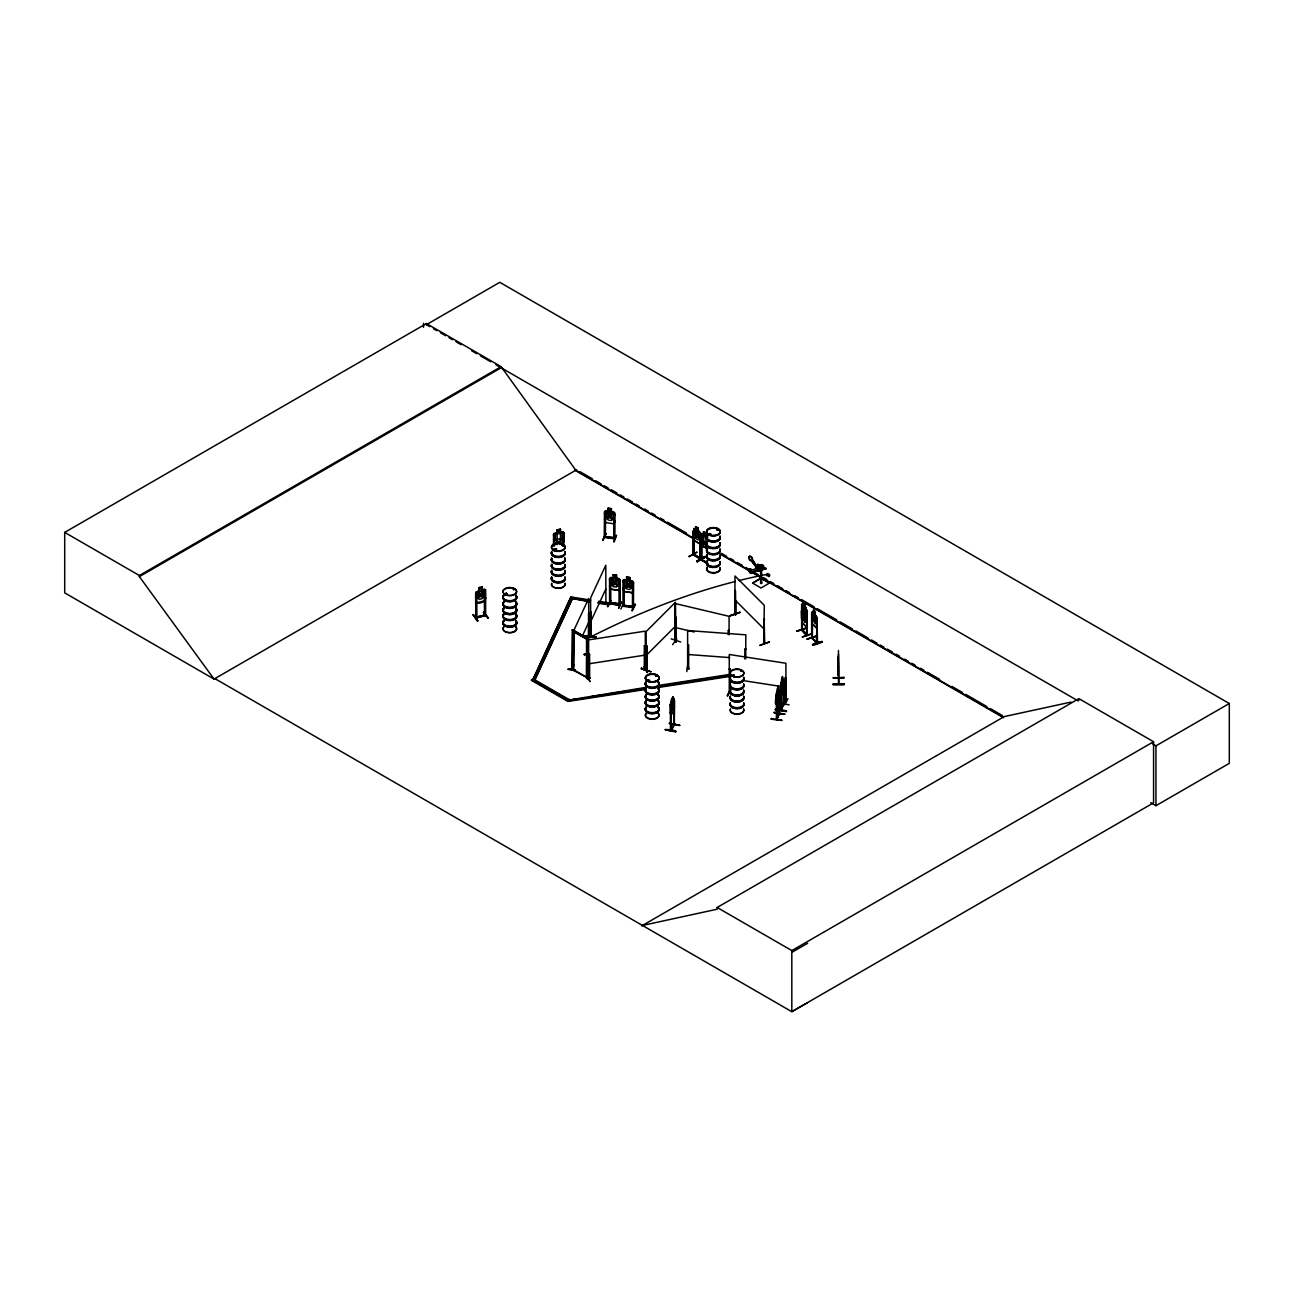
<?xml version="1.0" encoding="UTF-8"?>
<svg xmlns="http://www.w3.org/2000/svg" width="1294" height="1294" viewBox="0 0 1294 1294"><rect width="100%" height="100%" fill="white"/><g stroke="black" fill="none" stroke-linecap="round" stroke-linejoin="round"><path stroke-width="1.5" d="M751.668 560.658L757.378 568.729L751.264 560.803A2.442 1.407 60 0 1 748.886 558.086A2.442 1.407 60 0 1 750.439 556.517A2.442 1.407 60 0 1 752.283 559.784L757.653 568.034L760.953 570.056L760.953 571.43L758.802 570.444L758.721 568.842M838.172 670.842L838.269 665.65M838.108 660.506L838.14 665.084M838.366 673.155L838.237 675.371L838.286 657.093L838.124 659.018M758.802 570.444C760.403 568.163 756.828 571.042 758.899 570.169M760.726 571.56L760.953 570.056M838.108 667.106L838.124 660.83M838.14 666.184L838.108 667.235M838.124 666.911L838.318 671.311L838.35 669.677M560.448 533.435L557.148 533.856M560.577 532.238L562.13 533.047L562.13 538.547L560.383 541.183L557.148 541.701L555.401 539.63L555.401 534.131L557.148 532.869M562.809 531.98L554.625 533.096L553.557 534.422L553.476 546.133M564.038 532.821L562.728 531.802L563.861 532.772L563.828 546.424M783.129 689.961C786.995 674.093 776.578 710.827 783.226 689.928M588.916 637.57L588.657 598.524L573.468 631.213M588.851 637.554L588.657 613.065L588.366 637.618M573.663 670.502L587.169 677.619L587.169 638.767L574.342 631.262L573.533 670.551L573.533 631.44L586.7 639.042L586.651 678.266L587.719 678.735L587.719 638.443L572.514 629.677L572.174 670.163L574.342 670.098L585.567 676.681M590.824 635.872L591.132 635.548M606.19 603.78L605.463 604.282L605.835 602.778M606.19 602.923L606.255 603.845M778.228 689.023L778.131 685.885L776.772 692.872L776.756 719.707L778.907 713.576M778.907 713.334L779.312 713.317M780.686 710.147L780.654 684.51M781.026 709.662L784.002 704.243L783.21 704.696M575.248 670.405L568.163 669.322L571.851 669.03M568.292 668.917L575.393 669.985M594.334 637.424L583.545 635.661L595.952 637.554M771.24 718.833L781.867 720.046M775.446 709.808C809.025 715.275 752.914 705.327 786.073 711.425M775.575 709.468L786.202 711.102M775.591 709.08L786.218 710.681M781.851 720.483L771.095 719.173L771.256 718.364M475.496 617.934L485.606 615.507L475.707 618.144L475.82 592.361L484.49 589.158L485.573 589.838L485.46 615.572M475.804 617.238L484.522 615.135L475.917 617.254M485.509 614.634L484.36 614.682L485.315 614.391M673.851 710.325C676.002 699.197 671.343 721.437 670.373 712.541L670.907 714.757M665.262 729.703C675.047 728.781 683.539 734.539 665.262 729.703L675.743 731.531M780.767 684.526L783.242 678.121L783.468 704.276L780.767 710.228M650.931 671.764L641.436 668.125M687.664 644.865L688.651 644.93L688.634 669.144M687.632 665.65L686.791 671.586M687.518 668.173C689.637 667.591 688.748 669.694 687.696 668.788M744.843 649.103L745.829 649.167L744.843 649.103L744.794 658.921M777.128 719.173L777.063 718.251M506.358 593.364C506.277 595.111 505.501 591.908 506.633 594.156M505.517 593.897L507.151 593.784M507.199 594.043L506.342 593.218M513.233 589.449L514.414 589.546L513.362 589.191M513.767 589.611L513.912 588.948M553.638 549.74L555.417 549.141M554.657 548.963L554.01 549.578L555.579 549.885M555.611 549.626L553.8 549.756M561.725 545.146L562.874 545.049L561.742 545.227M573.663 634.173L573.663 635.338L573.485 634.206M573.452 650.203L573.452 651.675M573.614 665.892L573.452 664.744L573.485 665.698M648.019 679.932L648.86 681.016M656.349 676.083L656.673 675.743M709.953 533.435L709.047 534.163L710.681 533.84M716.827 529.731L717.426 529.197M717.005 529.974L717.604 529.23M717.96 529.893L717.183 529.472L717.863 529.974M732.63 675.84L733.051 674.789M734.135 675.112L733.374 674.87M740.524 670.81L741.478 671.23L741.058 670.47M741.349 670.745L741.058 670.567M757.928 568.082L752.493 559.655A2.442 1.407 60 0 0 750.649 556.388A2.442 1.407 60 0 0 749.097 557.973A2.442 1.407 60 0 0 751.474 560.674M838.48 654.149L838.981 684.251M670.438 712.638L670.324 704.712L673.834 698.469L674.287 725.255L674.611 700.717M806.178 619.907L806.922 617.707L806.227 620.052L802.167 615.718M674.417 724.284L670.47 730.334M671.198 730.026L671.198 706.006M673.915 725.125C676.39 719.949 671.133 732.938 670.988 729.573M801.973 622.398L806.113 626.7C809.171 624.468 804.544 609.975 805.871 615.523L804.981 622.463L802.426 617.513L803.38 606.288L805.014 608.002L804.981 613.631L804.884 610.719M806.113 626.7L806.825 624.355M811.645 620.182L812.211 623.676L816.449 627.897L816.999 617.659L815.252 614.844L815.366 611.852L813.554 610.056L813.554 613M585.309 635.952L596.097 636.81L595.936 637.651M768.005 574.957C769.04 570.508 764.188 577.189 767.795 575.248M796.91 631.31L806.534 628.237M816.546 636.114L806.987 639.285L816.595 635.742M485.525 597.634C486.221 602.389 475.642 605.851 475.82 600.254M484.554 600.917L485.687 597.682M730.285 615.863L739.78 612.612M696.9 533.824L699.148 532.546L697.531 535.004L699.229 539.469L697.029 535.328C695.897 539.242 693.099 536.185 696.479 534.373L694.894 530.087L696.851 533.581M699.795 543.755L700.636 541.393M700.733 541.345L699.844 543.884L693.859 540.423L693.163 536.994M559.477 544.111L562.761 543.674L563.974 540.633M557.148 544.661L557.148 529.925L560.48 529.214L560.448 544.127L562.858 543.739L564.055 540.617L563.974 532.724M665.423 729.412L675.775 731.611M589.773 677.603C586.991 676.859 591.584 678.493 588.851 678.622M473.167 615.087L477.874 620.408M477.34 621.055L473.232 614.65L477.389 620.974M609.684 514.624L612.725 512.764L610.509 515.805L612.66 519.67L609.814 516.322L606.805 518.716L609.07 515.562L606.902 511.858L609.733 514.591M614.585 581.475L617.723 579.34L615.523 582.397L617.853 586.133L614.828 582.915C613.631 587.379 609.215 585.066 614.084 582.138L611.9 578.45L614.537 581.459M613.712 523.714L614.909 520.981M615.022 521.013L613.793 523.827L605.608 522.566L604.573 519.395L605.705 522.485M609.539 586.053L610.622 589.142L618.807 590.42L619.988 587.67M632.248 592.765L633.478 589.967L632.248 592.765L624.064 591.504L623.012 588.333M588.819 637.602L589.029 613.113M590.873 611.916L590.954 636.535L591.245 611.965M605.916 604.314L605.802 565.219L590.614 597.925L590.598 636.47M600.837 602.486L611.48 604.104L605.511 603.7M588.398 637.554L588.916 636.697M591.067 636.405L591.034 635.58M605.543 604.266L605.996 603.392M611.366 604.33L604.266 603.23M730.334 668.982L729.266 669.047L730.334 668.982L730.334 693.147L729.153 692.969M730.592 689.298L727.228 695.848L730.592 689.799M727.81 695.946L730.528 689.653M730.334 692.533L729.298 691.853L729.492 692.759M729.169 692.144L730.431 692.937L729.363 692.775M785.911 677.813L784.957 677.668L784.86 701.623L786.024 701.769L786.008 677.603M784.843 700.976L785.911 700.879M785.992 701.51L785.054 701.655M784.682 704.729L787.997 698.614M589.935 681.453L586.554 675.468M704.809 556.97L697.045 561.499M476.645 617.885L476.499 593.72L476.499 617.659M605.56 513.217L604.508 513.281L605.56 513.217L605.414 537.382M608.051 510.984L608.051 508.041L611.528 508.591L611.383 511.68L613.13 512.925L613.13 518.425L611.383 520.511L608.131 520.01L606.401 517.39L606.401 511.89L608.131 511.179L608.164 508.154M570.913 597.003L532.982 679.496L535.037 679.819L572.983 597.31L535.037 679.075L532.982 678.752L531.462 680.369L532.982 679.496L570.913 597.003L590.679 600.06M613.938 514.737L615.006 514.672L613.938 514.737L614.035 538.725L614.052 514.527M602.955 540.035L605.835 533.532M603.02 540.164L605.867 533.532L603.004 539.663M604.411 537.236L615.119 538.627L613.938 537.576M613.647 541.814L616.494 535.182L614.213 541.846M582.753 635.176L588.657 622.463M590.614 621.864L605.802 589.158M610.477 580.019L609.506 579.874L610.477 580.019L610.493 604.007L610.574 579.809M610.622 589.142L618.839 590.355M618.791 578.467L619.988 579.761L619.939 605.463L620.02 579.696L616.429 578.192L616.542 575.167L613.033 574.698L613.146 577.755L611.399 578.467L611.399 583.966L613.146 586.603L616.397 587.104L618.144 585.017L618.144 579.518L616.542 578.111M597.99 603.214L607.824 604.735L608.39 602.794L598.556 601.273M607.824 604.735L608.39 602.794M619.05 581.119L620.004 581.265L619.05 581.119L619.05 605.317M607.436 606.66L610.8 600.481L607.954 606.611M607.954 606.288L610.331 600.465M609.539 603.829C609.183 600.788 619.438 604.33 619.05 605.058C623.433 603.489 608.681 601.5 609.603 603.861L609.539 578.159L613.178 577.69M622.98 580.505L624.129 579.566L622.98 580.505L623.029 606.239L633.348 607.776L633.478 582.041L632.232 580.812L624.145 579.744L626.619 580.052L626.506 576.978L629.984 577.528L629.984 580.472M623.918 582.365L622.948 582.219L623.918 582.365L624.015 606.093M624.064 591.504L623.126 588.349M618.726 607.954L621.524 601.759L618.726 608.277M632.491 583.465L633.445 583.61L632.491 583.465L632.475 607.711L632.41 606.773M620.877 609.021L623.773 602.826M624.129 605.495L633.559 606.708L623.174 605.058M632.297 607.646L632.54 606.514M634.933 604.12L632.087 610.752L635.014 604.169M632.184 610.687L635.483 604.638M781.382 685.788L781.139 710.277L781.107 683.491L782.482 676.519M781.738 678.719L782.595 676.536M777.953 687.858L777.387 689.071L778.244 685.901L778.567 694.474L777.225 699.714L776.772 698.356M781.738 679.706L782.304 678.493M776.61 692.225L778.891 687.486L779.117 713.641M778.939 690.203L779.279 714.256L779.57 689.702M783.258 704.842L783.549 680.272L784.002 704.357M777.047 695.153L776.918 719.593M783.711 704.809L783.921 680.337M776.707 704.065C784.957 676.778 771.58 724.947 776.594 692.144M774.103 712.735L784.73 714.369L774.119 712.234M781.042 708.983L783.63 704.276M779.198 713.592L776.384 719.658L776.416 693.891M776.869 719.593L779.651 713.609M782.757 687.26L782.951 679.884L781.576 687.987C781.964 670.421 780.686 701.154 782.174 685.594L782.676 687.34M700.83 559.898L701.979 560.108L701.332 558.83M803.428 612.919L804.172 610.946M693.891 554.382L693.034 553.881L700.669 558.329M700.669 559.202L693.018 554.786L693.972 528.518C697.401 532.465 694.862 521.886 695.703 529.715L694.441 529.958L694.441 535.457L695.703 538.547L698.097 539.922L699.358 538.304L699.358 532.804L698.097 531.09C697.773 524.555 698.064 532.546 700.814 533.5L700.814 559.234L699.957 558.83L700.297 534.697M699.925 558.782L700.28 557.698M672.637 644.671L676.843 638.88M804.706 610.849L805.806 608.617L804.318 609.765L802.976 605.608L803.978 616.478C804.917 611.059 808.281 621.799 804.706 610.849L803.606 609.798L804.69 611.852M646.127 669.127L646.45 668.723M646.563 670.146L646.677 668.642L646.45 669.596M674.902 640.433L675.436 640.465M675.824 640.805L674.853 641.258L675.856 641.306M735.477 591.051L735.542 615.054L735.801 600.545M763.8 643.393L764.301 605.333L734.976 576.008L734.895 614.521M764.641 642.811L764.139 642.924M816.611 642.827L816.886 641.792M672.864 696.819L673.446 705.44L671.635 710.584L671.004 703.71L672.977 696.851L671.845 698.97M671.845 699.957L672.605 697.806M672.929 699.957L673.721 698.437L673.867 725.19M669.322 723.443L679.835 725.336L669.516 723.087M673.867 724.559L670.89 729.606M802.167 604.039L806.922 609.798L806.922 635.548C805.159 635.047 799.676 628.059 802.458 629.499M801.633 630.081L801.649 620.069M801.973 630.518L802.474 620.473M807.23 635.354L801.924 629.887M675.743 618.225L674.821 618.014L675.743 618.225L675.986 641.986L674.789 642.002M675.856 641.565L674.95 641.258M728.296 630.437L729.218 630.647L728.296 630.437L728.15 634.481M585.292 653.939L584.662 655.087L584.031 654.408M585.438 654.133L585.761 654.101M587.508 653.244L586.667 653.664M562.615 544.774L561.806 545.13M648.262 680.45L648.585 680.757M655.977 675.953L656.802 675.889L655.977 676.164M783.501 703.354L783.808 703.904M628.205 583.934L631.181 581.702L628.965 584.742L631.31 588.479L628.269 585.26C627.169 589.627 622.624 587.573 627.525 584.5L625.342 580.796L628.221 583.772M475.868 592.426L479.136 590.485L479.249 587.605L479.201 590.501L477.615 591.973L477.615 597.472L479.249 599.397L482.306 598.572L483.94 595.774L483.94 590.29L482.306 589.74L482.355 586.603L479.087 587.476M707.187 543.351L705.909 544.968L703.532 543.593L702.254 540.504L702.254 535.004L703.532 534.762L701.688 533.613M589.66 678.477L589.579 654.295L588.624 654.457L588.608 678.622L588.624 639.899L645.253 631.132L645.463 669.823L645.253 645.69L644.299 645.835L644.299 670.001L645.269 669.014M644.525 670.001L644.186 668.917L645.253 668.755M646.612 645.641L646.499 670.179M675.096 641.743L675.436 616.817L675.856 642.18M675.775 616.931L674.95 617.319M680.741 642.018L671.165 638.832M651.011 671.764L641.145 668.901L641.452 668.125M757.168 568.859L758.138 567.969M646.127 655.524L675.436 626.215M735.898 614.035L734.911 613.566L735.542 614.181M763.751 643.409L764.722 643.733L764.123 619.276L764.236 643.814M670.89 730.479L670.842 705.926M801.649 629.24L802.183 630.599M802.49 630.404L801.989 619.972M801.633 604.476L803.493 605.285M815.366 614.812L816.093 616.753L814.864 618.71L816.061 623.401L814.508 618.985L813.522 620.845L812.939 620.279L814.12 617.95L812.988 613.453L814.476 617.642L816.013 616.478L815.204 623.708L812.616 618.775L812.616 613.275L813.522 613.194L811.645 612.288L811.678 638.039M554.188 549.012L554.495 549.95M700.863 534.196L701.785 533.565M622.948 605.058L633.559 607.582M762.231 566.465L765.741 568.487L762.344 568.389C743.71 575.911 782.563 563.909 757.75 570.46M701.17 535.765L701.332 559.704M701.219 558.83L701.688 559.429M214.998 678.654L214.157 679.156L64.7 592.862L64.7 532.4L426.438 323.549L501.118 366.655L575.798 470.24L694.457 538.757M426.438 323.549L426.438 324.665L499.791 282.318L1229.3 703.499L1229.3 763.347L1155.946 805.693L1150.706 802.652M64.7 532.4L139.38 575.506L501.118 366.655M807.65 1002.656L791.815 1011.682L214.901 678.606L214.044 679.091L139.38 576.623L501.118 367.771M214.044 679.091L576.639 469.754M693.891 528.567L699.876 532.028M693.81 555.207L693.39 530.702L693.891 555.255L693.147 554.867M703.499 546.553L703.532 531.624L703.532 546.537M700.895 534.196L700.895 559.946L707.769 563.78M700.992 535.101L700.022 534.843M700.895 542.089L701.655 545.486L707.672 548.931L701.672 545.47M693.147 553.994L693.794 555.255M696.997 552.279L688.845 556.663L696.625 552.182M699.941 558.749L700.297 540.682M697.094 561.984L697.062 560.917L705.246 557.116L697.126 561.37M697.062 561.402L704.939 556.921M705.23 557.083L697.482 561.645M572.174 629.871L587.719 638.443M572.174 670.163L572.514 629.677M752.445 571.544L758.058 570.072L752.283 571.964A2.442 1.407 60 0 1 750.439 573.113A2.442 1.407 60 0 1 748.886 569.732A2.442 1.407 60 0 1 751.264 569.764L751.474 569.651A2.442 1.407 60 0 0 749.097 569.603A2.442 1.407 60 0 0 750.649 572.983A2.442 1.407 60 0 0 752.493 571.851M763.961 567.468L760.403 569.522L758.672 568.519L758.672 566.4L761.584 566.707L761.697 583.481L760.613 583.481L760.613 569.02L761.697 569.02M760.613 567.403L760.613 565.284L761.794 564.588L763.525 565.591L763.525 567.71M757.087 568.551L757.847 570.201M758.672 566.4L761.584 566.707M760.613 565.284L763.525 565.591M758.882 569.198L757.863 567.904M758.721 569.57L759.804 569.958M752.623 583.012L761.05 578.143L769.477 583.012L761.05 587.994L752.623 583.141L761.05 578.272L769.477 583.141M531.462 679.625L568.001 700.717L569.522 700.604L568.001 701.461L531.462 680.369M641.63 925.954L1004.225 716.601L1071.028 702.076M642.471 925.453L717.151 909.213L717.151 907.482L1078.889 698.631L1153.569 741.737L1153.569 802.83L791.815 1011.682L791.815 950.589L1153.569 741.737M1078.889 700.361L1078.048 700.863L495.909 364.762M1152.485 743.84L1155.946 745.845L1229.3 703.499M791.815 952.335L807.65 943.31M587.169 638.767L573.663 631.65L586.619 639.09L586.489 678.007M586.667 655.282L586.878 653.373M687.664 667.93L688.537 667.963M506.488 594.221L506.164 594.35M708.805 534.196L710.827 534.147M573.663 634.707L573.436 635.03M573.663 665.051L573.452 665.617M484.538 615.459L484.457 591.584L485.363 591.342L485.412 615.232M786.024 700.895L785.167 701.38M626.587 580.116L624.84 580.828L624.84 586.328L626.587 588.948L629.838 589.449L631.585 587.363L631.585 581.863L629.838 580.618L629.871 577.609L626.587 577.173M605.495 536.541L604.411 536.363M615.022 537.981L605.576 536.767L614.181 537.544M614.86 538.854L615.022 513.103L613.793 511.874L605.673 510.629L604.541 511.567L604.508 537.22L614.925 538.886L614.909 537.689M619.875 605.43L609.506 603.813M623.87 605.463L623.045 605.333M633.316 607.792L633.348 582.074L629.871 580.553M764.625 619.761L763.8 619.389M769.299 641.792L759.772 645.415L769.299 642.131M815.366 611.852L813.457 610.089M812.05 613.89L812.276 638.492L812.551 624.371M812.244 611.933L817.161 617.642L816.563 642.924L816.935 618.775L817.533 643.247L812.05 637.829L817.064 642.503M817.436 619.276L816.611 618.888M816.449 627.897L812.244 623.611M812.535 637.392L811.661 637.02L812.276 637.618M822.402 642.034C803.752 649.863 816.045 640.239 822.402 642.05M822.127 641.323L812.6 644.461M822.143 641.711L812.6 644.833M801.374 611.059L801.924 622.446L806.211 626.668M804.933 610.687L803.153 608.876L803.218 611.981M803.153 611.819L805.014 613.485M806.712 616.478L801.94 610.59L803.25 611.787M803.428 602.179L805.127 604.039L805.887 608.908L805.014 615.847L802.506 610.881L803.428 602.179L805.175 603.991L805.014 607.015L806.211 608.148M801.989 605.996L802.134 612.596M806.825 634.917L806.728 610.93L806.874 634.901M807.197 611.431L806.388 611.043M802.215 615.734L801.682 604.347L801.423 619.001M806.227 620.052L803.606 617.076M806.566 627.897L796.651 631.165L806.291 628.059M802.329 636.939L811.936 633.526M802.361 637.036L811.953 633.914M765.741 568.487L758.284 570.767L760.403 569.522L760.403 567.403M588.705 678.347L589.692 678.218M645.269 669.888L644.299 669.774L645.366 669.613M482.419 589.611L485.687 589.773M475.885 618.095L475.594 593.962L476.661 593.914M476.904 602.794L484.441 600.772M483.778 612.272L488.42 618.079L483.794 612.321M751.458 570.023L757.297 568.422M709.953 534.471L709.387 534.422M733.1 676.002L733.957 674.918M484.781 615.75L484.457 591.584M700.992 558.943L693.358 554.592L693.39 530.702M554.317 535.781C552.91 534.988 555.708 542.962 554.43 545.971M562.761 534.39C564.669 533.031 561.095 543.787 562.761 546.359M564.475 558.151L565.446 560.82M557.035 532.788L557.002 529.78L560.512 529.295M557.148 539.355L560.383 538.822M588.721 654.667L589.579 654.295M645.366 645.9L644.299 645.835M644.105 666.572L646.935 672.282M588.624 663.838L645.253 655.087M645.496 689.476L569.797 701.186L569.247 700.005L646.935 687.227M658.889 685.383L730.609 674.287M573.226 699.375L577.205 698.76M581.2 698.145L585.179 697.531M589.158 696.916L603.101 694.765M607.096 694.15L619.05 692.29M623.029 691.675L627.008 691.061M631.003 690.446L642.956 688.602M664.857 685.205L668.852 684.591M672.831 683.976L676.811 683.361M680.806 682.747L694.749 680.579M698.728 679.965L702.723 679.35M706.702 678.735L710.681 678.121M714.66 677.506L718.655 676.891M722.634 676.261L728.619 675.339M569.247 699.245L569.797 700.442L645.496 688.731M657.449 686.888L731.159 675.484M657.449 687.632L731.159 676.228M589.789 677.813L589.789 678.428M505.889 593.283L505.145 594.043M505.178 593.784L506.358 593.995M648.31 679.819L649.62 680.256M701.17 559.704L706.524 562.744M782.449 679.625L782.919 685.108L781.576 690.349L781.107 688.99M687.777 667.898L687.518 669.047L688.602 669.095M838.205 662.124L838.35 664.178M838.237 663.482L838.366 665.245M838.318 671.149L838.237 675.371L838.302 668.998M760.613 582.866L761.697 582.866M838.48 650.494L838.447 684.3M838.48 666.556L838.334 668.642M833.174 677.684L844.173 677.652M833.174 684.3L844.173 684.3M833.174 684.397L844.173 684.38M785.943 701.801L785.911 663.272L729.266 654.505L729.266 692.986L730.237 693.131M609.733 603.586L620.101 605.188M604.751 536.088L605.657 536.266M687.615 654.473L729.735 657.595M704.712 557.342L704.826 556.42L697.094 560.949M735.477 614.99L735.299 590.452M487.951 618.128L483.325 612.369M801.989 629.935L806.874 634.028M806.922 635.548L806.728 624.905M568.163 669.241L575.264 670.308M613.146 574.811L616.542 575.167L616.397 578.256M610.703 577.383L618.71 578.628M624.096 591.439L632.281 592.701M570.913 597.747L576.914 598.669M580.844 599.284L584.791 599.882M604.444 602.939L608.39 603.538M590.129 601.241L572.433 598.507L590.129 602.001M597.99 602.47L607.824 603.991M781.673 678.557L781.544 681.485M780.945 682.779L780.735 692.452M742.934 680.563L780.056 686.305M778.454 702.868L789.114 704.858M774.119 712.557L784.876 714.029M763.039 568.632L765.741 569.117L763.088 567.581M687.648 669.047L687.615 630.534L745.781 634.836L745.781 658.775M644.541 666.507L647.453 672.637M671.602 698.776L670.324 704.712M669.354 723.314L679.657 725.513M674.821 627.396L694.199 631.99M604.524 537.253L604.686 511.567M623.045 606.207L622.867 605.301M674.789 641.128L675.986 641.112L675.436 602.276L646.127 631.585L646.127 670.082M757.75 568.939L757.75 564.346L760.451 565.429M674.837 641.97L674.821 603.457L729.072 616.316L729.072 634.707M706.524 562.13L701.688 559.687L707.769 563.149M426.438 324.665L429.915 326.67M433.393 328.676L436.871 330.682M440.332 332.687L445.54 335.696M449.018 337.702L452.496 339.707M455.973 341.713L461.182 344.722M471.598 350.739L476.807 353.747M480.284 355.753L490.701 361.754M695.622 526.626L698.259 528.049M695.703 526.771L698.097 528.146M703.435 531.672L706.071 533.096L705.942 537.253L703.532 535.732M707.689 537.059L706.039 536.217M701.736 533.726L707.689 537.172M759.028 570.314L760.953 571.43M703.532 541.232L705.909 542.607M580.133 471.76L592.345 478.812M595.838 480.834L601.079 483.859M604.557 485.865L608.051 487.887M611.544 489.892L616.785 492.917M620.279 494.939L623.757 496.961M627.25 498.966L632.491 501.991M635.985 504.013L639.462 506.019M644.703 509.043L648.197 511.065M651.691 513.071L655.168 515.093M660.409 518.118L663.903 520.123M667.397 522.145L686.596 533.225M721.486 553.379L726.727 556.404M730.22 558.41L733.714 560.431M737.208 562.453L742.433 565.462M745.926 567.484L749.42 569.506M754.645 572.514L758.138 574.536M763.379 577.561L766.873 579.583M770.367 581.588L773.844 583.61M777.338 585.616L782.579 588.641M786.073 590.662L789.55 592.668M794.791 595.693L798.285 597.715M801.779 599.72L813.991 606.773M817.484 608.795L836.684 619.875M840.162 621.896L852.39 628.949M855.868 630.954L868.096 638.023M871.574 640.029L876.814 643.053M880.308 645.075L883.802 647.081M887.296 649.103L892.52 652.127M896.014 654.133L899.508 656.155M904.732 659.18L908.226 661.185M911.72 663.207L915.214 665.213M920.455 668.238L923.932 670.26M927.426 672.265L939.638 679.334M951.866 686.386L962.332 692.419M965.825 694.441L986.772 706.524M990.25 708.546L1002.478 715.598M720.645 553.864L1003.368 717.102M574.649 470.078L693.713 538.822M721.728 554.997L747.997 570.153M753.254 573.193L1003.626 717.749M694.005 540.326L699.876 543.706M694.166 554.479L699.925 557.908M532.982 678.752L569.522 699.844M534.713 680.498L567.775 699.585M717.151 907.482L791.815 950.589M584.257 654.068L584.759 654.942M758.284 569.247L758.284 564.653L760.451 566.06L757.75 564.346L759.659 567.468M812.179 638.492L812.05 623.87M816.595 636.244L807.068 638.913M734.976 599.947L764.301 629.272M802.523 629.871L806.663 634.189M473.232 614.65L477.89 620.91M803.056 612.871L803.639 616.801L802.474 619.114L804.011 617.82L805.547 622.252L804.35 611.108M705.909 536.137L707.187 537.851M811.726 638.023L817.064 643.377L816.935 626.765M553.525 534.325L554.641 545.065M587.023 675.015L590.015 681.566M780.654 692.355L781.058 694.7M758.284 564.653L758.672 568.519M838.172 657.093L838.35 663.547M1155.946 745.845L1155.946 805.693M813.554 610.056L813.522 613.194M779.312 690.252L779.279 714.256M764.123 619.276L764.139 643.797M762.344 566.271L762.344 568.389M759.853 565.721L759.853 567.84M729.218 630.647L729.218 634.497M705.909 533.193L705.926 547.944M701.882 536.169L701.688 560.302M701.607 536.314L701.445 560.253M670.373 704.68L670.454 730.463M646.951 645.738L646.984 669.774M624.015 582.154L624.032 606.32M587.525 638.573L587.379 678.946M562.874 534.6L562.874 544.58M560.351 529.343L560.351 532.287M423.51 323.322L423.51 327.285M139.38 575.506L139.38 576.623M587.379 638.654A815.835 507.28 -55.8 0 1 735.364 581.459M739.036 580.537A815.835 507.28 -55.8 0 1 766.485 574.455M743.597 690.139A6.81 3.931 0 0 1 737.014 695.088A6.81 3.931 0 0 1 730.431 690.139M743.629 678.363A6.842 3.947 0 0 1 737.014 683.345A6.842 3.947 0 0 1 730.398 678.363M743.629 677.263A6.842 3.947 0 0 1 737.014 682.229A6.842 3.947 0 0 1 730.398 677.263M743.646 684.963A6.858 3.963 0 0 1 737.014 689.961A6.858 3.963 0 0 1 730.398 684.963M743.726 684.575A6.955 4.011 0 0 1 737.014 689.621A6.955 4.011 0 0 1 730.301 684.575M743.726 684.235A6.955 4.011 0 0 1 737.014 689.281A6.955 4.011 0 0 1 730.301 684.235M743.629 683.863A6.842 3.947 0 0 1 737.014 688.845A6.842 3.947 0 0 1 730.398 683.863M743.726 677.959A6.955 4.011 0 0 1 737.014 683.022A6.955 4.011 0 0 1 730.301 677.959M743.726 677.619A6.955 4.011 0 0 1 737.014 682.682A6.955 4.011 0 0 1 730.301 677.619M743.646 690.753A6.874 3.963 0 0 1 737.014 695.751A6.874 3.963 0 0 1 730.382 690.786M730.382 690.753A6.874 3.963 0 0 0 737.014 695.751A6.874 3.963 0 0 0 743.646 690.786M743.646 690.284A6.874 3.963 0 0 1 737.014 695.282A6.874 3.963 0 0 1 730.382 690.284M743.597 691.109A6.81 3.931 0 0 1 737.014 696.075A6.81 3.931 0 0 1 730.431 691.109M743.597 708.966A6.81 3.931 0 0 1 737.014 713.916A6.81 3.931 0 0 1 730.431 708.966M743.629 697.191A6.842 3.947 0 0 1 737.014 702.173A6.842 3.947 0 0 1 730.398 697.191M743.629 696.091A6.842 3.947 0 0 1 737.014 701.057A6.842 3.947 0 0 1 730.398 696.091M743.646 703.79A6.858 3.963 0 0 1 737.014 708.788A6.858 3.963 0 0 1 730.398 703.79M743.726 703.402A6.955 4.011 0 0 1 737.014 708.449A6.955 4.011 0 0 1 730.301 703.402M743.726 703.063A6.955 4.011 0 0 1 737.014 708.109A6.955 4.011 0 0 1 730.301 703.063M743.629 702.691A6.842 3.947 0 0 1 737.014 707.672A6.842 3.947 0 0 1 730.398 702.691M743.726 696.787A6.955 4.011 0 0 1 737.014 701.849A6.955 4.011 0 0 1 730.301 696.787M743.726 696.447A6.955 4.011 0 0 1 737.014 701.51A6.955 4.011 0 0 1 730.301 696.447M743.646 709.322A6.874 3.963 0 0 1 737.014 714.32A6.874 3.963 0 0 1 730.382 709.322M658.242 688.618A6.955 4.011 0 0 1 652.225 694.635A6.955 4.011 0 0 1 646.191 688.618M658.161 689.039A6.858 3.963 0 0 1 652.225 694.975A6.858 3.963 0 0 1 646.272 689.039M658.128 694.199A6.81 3.931 0 0 1 652.225 700.103A6.81 3.931 0 0 1 646.321 694.199M658.177 694.619A6.874 3.963 0 0 1 652.225 700.572A6.874 3.963 0 0 1 646.272 694.619M658.242 682.019A6.955 4.011 0 0 1 652.225 688.036A6.955 4.011 0 0 1 646.191 682.019M658.145 687.923A6.842 3.947 0 0 1 652.225 693.859A6.842 3.947 0 0 1 646.288 687.923M658.161 682.423A6.858 3.963 0 0 1 652.225 688.359A6.858 3.963 0 0 1 646.272 682.423M658.242 688.279A6.955 4.011 0 0 1 652.225 694.296A6.955 4.011 0 0 1 646.191 688.279M658.242 681.679A6.955 4.011 0 0 1 652.225 687.696A6.955 4.011 0 0 1 646.191 681.679M658.145 681.323A6.842 3.947 0 0 1 652.225 687.243A6.842 3.947 0 0 1 646.288 681.323M658.242 707.446A6.955 4.011 0 0 1 652.225 713.463A6.955 4.011 0 0 1 646.191 707.446M658.161 707.867A6.858 3.963 0 0 1 652.225 713.803A6.858 3.963 0 0 1 646.272 707.867M658.128 713.026A6.81 3.931 0 0 1 652.225 718.93A6.81 3.931 0 0 1 646.321 713.026M658.145 695.169A6.842 3.947 0 0 1 652.225 701.105A6.842 3.947 0 0 1 646.288 695.169M658.177 713.382A6.874 3.963 0 0 1 652.225 719.335A6.874 3.963 0 0 1 646.272 713.382M658.177 694.829A6.874 3.963 0 0 1 652.225 700.782A6.874 3.963 0 0 1 646.272 694.829M658.242 700.847A6.955 4.011 0 0 1 652.225 706.864A6.955 4.011 0 0 1 646.191 700.847M658.145 706.75A6.842 3.947 0 0 1 652.225 712.687A6.842 3.947 0 0 1 646.288 706.75M658.161 701.251A6.858 3.963 0 0 1 652.225 707.187A6.858 3.963 0 0 1 646.272 701.251M658.242 707.106A6.955 4.011 0 0 1 652.225 713.123A6.955 4.011 0 0 1 646.191 707.106M658.242 700.507A6.955 4.011 0 0 1 652.225 706.524A6.955 4.011 0 0 1 646.191 700.507M658.145 700.151A6.842 3.947 0 0 1 652.225 706.071A6.842 3.947 0 0 1 646.288 700.151M515.821 602.082A6.955 4.011 0 0 1 509.804 608.099A6.955 4.011 0 0 1 503.787 602.082M515.74 602.486A6.858 3.963 0 0 1 509.804 608.423A6.858 3.963 0 0 1 503.867 602.486M515.708 607.662A6.81 3.931 0 0 1 509.804 613.566A6.81 3.931 0 0 1 503.9 607.662M515.756 607.792A6.874 3.963 0 0 1 509.804 613.744A6.874 3.963 0 0 1 503.851 607.792M515.756 608.277A6.874 3.963 0 0 1 509.804 614.229A6.874 3.963 0 0 1 503.851 608.277M515.821 595.466A6.955 4.011 0 0 1 509.804 601.5A6.955 4.011 0 0 1 503.787 595.466M515.74 601.386A6.858 3.963 0 0 1 509.804 607.323A6.858 3.963 0 0 1 503.867 601.386M515.74 595.887A6.858 3.963 0 0 1 509.804 601.823A6.858 3.963 0 0 1 503.867 595.887M515.821 601.742A6.955 4.011 0 0 1 509.804 607.759A6.955 4.011 0 0 1 503.787 601.742M515.821 595.127A6.955 4.011 0 0 1 509.804 601.16A6.955 4.011 0 0 1 503.787 595.127M515.724 594.787A6.842 3.947 0 0 1 509.804 600.707A6.842 3.947 0 0 1 503.867 594.787M515.821 620.91A6.955 4.011 0 0 1 509.804 626.927A6.955 4.011 0 0 1 503.787 620.91M515.74 621.314A6.858 3.963 0 0 1 509.804 627.25A6.858 3.963 0 0 1 503.867 621.314M515.756 626.619A6.874 3.963 0 0 1 509.804 632.572A6.874 3.963 0 0 1 503.851 626.619M515.724 626.862A6.826 3.947 0 0 1 509.804 632.766A6.826 3.947 0 0 1 503.884 626.862M515.821 614.294A6.955 4.011 0 0 1 509.804 620.327A6.955 4.011 0 0 1 503.787 614.294M515.74 620.214A6.858 3.963 0 0 1 509.804 626.15A6.858 3.963 0 0 1 503.867 620.214M515.724 614.715A6.842 3.947 0 0 1 509.804 620.635A6.842 3.947 0 0 1 503.867 614.715M515.821 620.57A6.955 4.011 0 0 1 509.804 626.587A6.955 4.011 0 0 1 503.787 620.57M515.821 613.954A6.955 4.011 0 0 1 509.804 619.988A6.955 4.011 0 0 1 503.787 613.954M515.724 613.615A6.842 3.947 0 0 1 509.804 619.535A6.842 3.947 0 0 1 503.867 613.615M564.928 564.443A6.874 3.963 0 0 1 558.296 569.441A6.874 3.963 0 0 1 551.665 564.443M564.896 564.297A6.826 3.947 0 0 1 558.296 569.247A6.826 3.947 0 0 1 551.697 564.297M565.009 552.134A6.955 4.011 0 0 1 558.296 557.196A6.955 4.011 0 0 1 551.584 552.134M553.379 550.338A6.955 4.011 0 0 1 556.501 549.303M564.912 552.538A6.842 3.947 0 0 1 558.296 557.504A6.842 3.947 0 0 1 551.681 552.538M553.46 550.759A6.842 3.947 0 0 1 554.867 550.128M565.009 551.794A6.955 4.011 0 0 1 558.296 556.857A6.955 4.011 0 0 1 551.584 551.794M553.379 549.999A6.955 4.011 0 0 1 556.501 548.963M564.912 551.422A6.842 3.947 0 0 1 558.296 556.404A6.842 3.947 0 0 1 551.681 551.422M553.46 549.659A6.842 3.947 0 0 1 556.517 548.64M564.912 559.137A6.842 3.947 0 0 1 558.296 564.119A6.842 3.947 0 0 1 551.681 559.137M565.009 558.733A6.955 4.011 0 0 1 558.296 563.796A6.955 4.011 0 0 1 551.584 558.733M565.009 558.393A6.955 4.011 0 0 1 558.296 563.456A6.955 4.011 0 0 1 551.584 558.393M564.912 558.038A6.858 3.963 0 0 1 558.296 563.019A6.858 3.963 0 0 1 551.665 558.038M564.896 564.718A6.826 3.947 0 0 1 558.296 569.683A6.826 3.947 0 0 1 551.697 564.718M564.912 565.284A6.842 3.947 0 0 1 558.296 570.25A6.842 3.947 0 0 1 551.681 565.284M564.928 583.287A6.874 3.963 0 0 1 558.296 588.269A6.842 3.947 0 0 1 551.681 583.497M551.665 583.287A6.874 3.963 0 0 0 558.296 588.269A6.842 3.947 0 0 0 564.912 583.497M564.928 564.944A6.874 3.963 0 0 1 558.296 569.942A6.874 3.963 0 0 1 551.665 564.944M564.912 571.366A6.842 3.947 0 0 1 558.296 576.331A6.842 3.947 0 0 1 551.681 571.366M564.912 570.25A6.842 3.947 0 0 1 558.296 575.232A6.842 3.947 0 0 1 551.681 570.25M564.912 577.965A6.842 3.947 0 0 1 558.296 582.947A6.842 3.947 0 0 1 551.681 577.965M565.009 577.561A6.955 4.011 0 0 1 558.296 582.623A6.955 4.011 0 0 1 551.584 577.561M565.009 577.221A6.955 4.011 0 0 1 558.296 582.284A6.955 4.011 0 0 1 551.584 577.221M564.912 576.865A6.858 3.963 0 0 1 558.296 581.847A6.858 3.963 0 0 1 551.665 576.865M565.009 570.961A6.955 4.011 0 0 1 558.296 576.024A6.955 4.011 0 0 1 551.584 570.961M565.009 570.622A6.955 4.011 0 0 1 558.296 575.684A6.955 4.011 0 0 1 551.584 570.622M720.111 543.318A6.955 4.011 0 0 1 712.493 548.332A6.955 4.011 0 0 1 707.381 542.348M720.014 543.723A6.842 3.947 0 0 1 712.509 548.656A6.842 3.947 0 0 1 707.478 542.768M719.982 548.882A6.81 3.931 0 0 1 712.509 553.8A6.81 3.931 0 0 1 707.494 547.928M720.014 549.271A6.842 3.947 0 0 1 712.509 554.204A6.842 3.947 0 0 1 707.478 548.316M720.111 536.719A6.955 4.011 0 0 1 712.493 541.733A6.955 4.011 0 0 1 707.381 535.748M720.014 542.607A6.842 3.947 0 0 1 712.509 547.556A6.842 3.947 0 0 1 707.478 541.652M720.03 537.107A6.858 3.963 0 0 1 712.509 542.057A6.858 3.963 0 0 1 707.462 536.153M720.111 542.979A6.955 4.011 0 0 1 712.493 547.993A6.955 4.011 0 0 1 707.381 542.008M720.111 536.379A6.955 4.011 0 0 1 712.493 541.393A6.955 4.011 0 0 1 707.381 535.409M720.014 536.007A6.842 3.947 0 0 1 712.509 540.941A6.842 3.947 0 0 1 707.478 535.053M720.111 562.146A6.955 4.011 0 0 1 712.493 567.16A6.955 4.011 0 0 1 707.381 561.175M720.014 562.55A6.842 3.947 0 0 1 712.509 567.484A6.842 3.947 0 0 1 707.478 561.596M719.982 567.71A6.81 3.931 0 0 1 712.509 572.627A6.81 3.931 0 0 1 707.494 566.756M720.014 549.853A6.842 3.947 0 0 1 712.509 554.803A6.842 3.947 0 0 1 707.478 548.899M720.014 568.098A6.842 3.947 0 0 1 712.509 573.032A6.842 3.947 0 0 1 707.478 567.144M720.03 549.513A6.874 3.963 0 0 1 712.509 554.479A6.874 3.963 0 0 1 707.446 548.559M720.111 555.547A6.955 4.011 0 0 1 712.493 560.561A6.955 4.011 0 0 1 707.381 554.576M720.014 561.434A6.842 3.947 0 0 1 712.509 566.384A6.842 3.947 0 0 1 707.478 560.48M720.03 555.935A6.858 3.963 0 0 1 712.509 560.884A6.858 3.963 0 0 1 707.462 554.98M720.111 561.806A6.955 4.011 0 0 1 712.493 566.821A6.955 4.011 0 0 1 707.381 560.836M720.111 555.207A6.955 4.011 0 0 1 712.493 560.221A6.955 4.011 0 0 1 707.381 554.236M720.014 554.835A6.842 3.947 0 0 1 712.509 559.768A6.842 3.947 0 0 1 707.478 553.881M777.047 692.613L777.015 699.553L777.823 694.959C779.231 702.044 778.632 680.321 777.84 693.616L777.047 692.613M671.327 703.483L672.12 705.634L671.279 710.406L672.379 705.861L673.462 707.042L672.637 704.809L673.43 700.216L672.395 704.518L671.732 702.868L672.815 700.911L672.815 706.411L671.635 708.222L671.635 702.739L671.327 703.483M585.438 635.613L596.097 637.311L585.438 635.613M768.118 575.781C769.639 579.178 770.658 571.236 768.118 575.781M762.667 565.688L763.217 566.368L762.667 565.688M483.568 597.035L482.516 597.407L480.721 595.046L477.842 598.572L480.025 594.593L477.971 591.779L480.672 593.752L483.455 590.307L481.368 594.237L483.568 597.035M778.098 689.977L777.225 697.353L778.098 689.977M739.828 612.272L730.059 615.653L739.828 612.272M481.756 587.427L479.799 588.932L481.756 587.427M482.306 590.727L479.249 591.536L479.249 597.035L482.306 596.227L482.306 590.727M559.817 529.99L557.73 530.33L557.73 531.3L559.817 530.977L559.817 529.99M844.173 677.538L833.174 678.024L844.173 677.522M844.173 683.879L833.174 683.895L833.174 684.736L844.173 684.704L844.173 683.879M610.8 509.124L608.714 508.801L608.714 509.787L610.8 510.111L610.8 509.124M611.383 512.65L608.131 512.149L608.131 517.649L611.383 518.15L611.383 512.65M615.815 575.717L613.728 575.393L613.728 576.38L615.815 576.703L615.815 575.717M629.256 578.078L627.169 577.755L627.169 578.725L629.256 579.049L629.256 578.078M616.397 579.243L613.146 578.741L613.146 584.241L616.397 584.742L616.397 579.243M629.838 581.604L626.587 581.103L626.587 586.586L629.838 587.104L629.838 581.604M697.66 528.389L696.14 527.499L697.66 529.375L697.66 528.389M705.489 533.435L703.952 532.546L705.489 534.422L705.489 533.435M698.097 532.077L695.703 530.702L695.703 536.201L698.097 537.576L698.097 532.077M814.896 612.127L813.813 611.043L814.896 613.097L814.896 612.127M815.204 615.863L813.522 614.181L813.522 619.68L815.204 621.363L815.204 615.863M804.981 614.618L803.315 612.919L803.315 618.419L804.981 620.117L804.981 614.618M804.722 604.249L803.671 603.166L804.722 605.236L804.722 604.249M733.585 676.39A6.874 3.963 0 0 0 743.888 672.961A6.874 3.963 0 0 0 733.585 669.516A6.874 3.963 0 0 0 733.585 676.39M733.601 676.713A6.81 3.931 0 0 0 743.824 673.301A6.81 3.931 0 0 0 733.601 669.904A6.81 3.931 0 0 0 733.601 676.713M648.779 681.21A6.874 3.963 0 0 0 659.083 677.781A6.874 3.963 0 0 0 648.779 674.336A6.874 3.963 0 0 0 648.779 681.21M648.795 681.744A6.842 3.947 0 0 0 659.067 678.315A6.842 3.947 0 0 0 648.795 674.902A6.842 3.947 0 0 0 648.795 681.744M648.779 681.42A6.874 3.963 0 0 0 659.083 677.991A6.874 3.963 0 0 0 648.779 674.546A6.874 3.963 0 0 0 648.779 681.42M506.358 594.884A6.874 3.963 0 0 0 516.678 591.439A6.874 3.963 0 0 0 506.358 588.01A6.874 3.963 0 0 0 506.358 594.884M506.391 595.191A6.826 3.947 0 0 0 516.629 591.762A6.826 3.947 0 0 0 506.391 588.349A6.826 3.947 0 0 0 506.391 595.191M509.804 614.553A6.842 3.947 0 0 0 515.724 608.633A6.826 3.947 0 0 1 509.804 614.537A6.826 3.947 0 0 1 503.884 608.633A6.842 3.947 0 0 0 509.804 614.553M554.867 550.338A6.858 3.963 0 0 0 565.154 546.909A6.858 3.963 0 0 0 554.867 543.48A6.858 3.963 0 0 0 554.867 550.338M554.867 550.904A6.842 3.947 0 0 0 565.138 547.475A6.842 3.947 0 0 0 554.867 544.046A6.842 3.947 0 0 0 554.867 550.904M709.969 534.94A6.874 3.963 0 0 0 720.273 531.51A6.874 3.963 0 0 0 709.969 528.065A6.874 3.963 0 0 0 709.969 534.94M709.985 535.457A6.826 3.947 0 0 0 720.224 532.044A6.826 3.947 0 0 0 709.985 528.631A6.826 3.947 0 0 0 709.985 535.457M708.546 534.535A6.874 3.963 0 0 0 720.03 532.756A6.874 3.963 0 0 0 711.619 527.887A6.874 3.963 0 0 0 708.546 534.535M756.99 568.115A2.135 1.229 60 0 0 759.271 570.913A2.135 1.229 60 0 0 759.254 567.888A2.135 1.229 60 0 0 756.99 568.115M756.456 568.422A2.135 1.229 60 0 0 758.737 571.22A2.135 1.229 60 0 0 758.705 568.195A2.135 1.229 60 0 0 756.456 568.422"/></g></svg>
